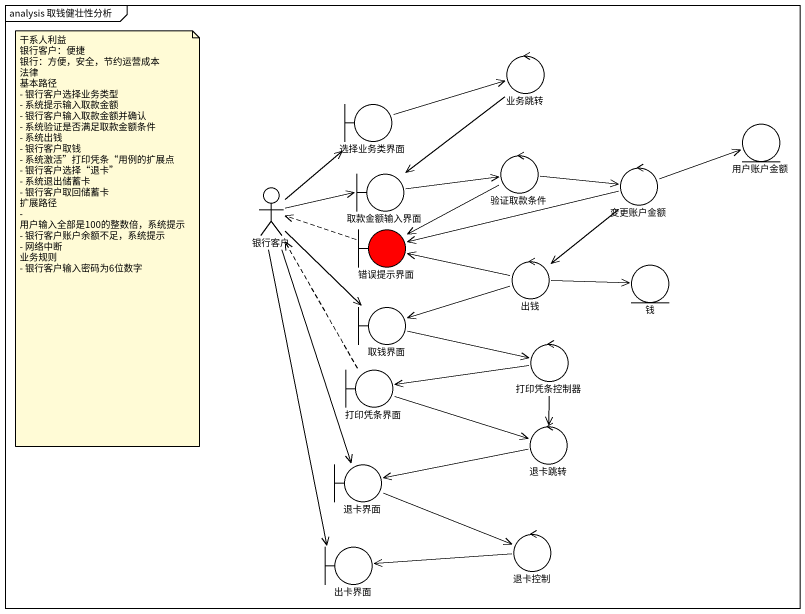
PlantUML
@startuml
mainframe analysis 取钱健壮性分析
control 业务跳转
boundary 选择业务类界面
entity 用户账户金额
control 验证取款条件
control 变更账户金额
actor 银行客户
boundary 取款金额输入界面
boundary 错误提示界面 #FF0000
control 出钱
entity 钱
boundary 取钱界面
control 打印凭条控制器
boundary 打印凭条界面
control 退卡跳转
boundary 退卡界面
boundary 出卡界面
control 退卡控制
业务跳转 --> 取款金额输入界面
选择业务类界面 -right-> 业务跳转
验证取款条件 -right-> 变更账户金额
验证取款条件 -left-> 错误提示界面
变更账户金额 -right-> 用户账户金额
变更账户金额 -left-> 错误提示界面
变更账户金额 --> 出钱
银行客户 -up-> 选择业务类界面
银行客户 -right-> 取款金额输入界面
银行客户 --> 取钱界面
银行客户 --> 退卡界面
银行客户 --> 出卡界面
取款金额输入界面 -right-> 验证取款条件
错误提示界面 .left.> 银行客户
出钱 -left-> 错误提示界面
出钱 -right-> 钱
出钱 -left-> 取钱界面
取钱界面 -right-> 打印凭条控制器
打印凭条控制器 -left-> 打印凭条界面
打印凭条控制器 --> 退卡跳转
打印凭条界面 .up.> 银行客户
打印凭条界面 -right-> 退卡跳转
退卡跳转 -left-> 退卡界面
退卡界面 -right-> 退卡控制
退卡控制 -left-> 出卡界面
note as N1
  干系人利益
  银行客户：便捷
  银行：方便，安全，节约运营成本
  法律
  基本路径
  - 银行客户选择业务类型
  - 系统提示输入取款金额
  - 银行客户输入取款金额并确认
  - 系统验证是否满足取款金额条件
  - 系统出钱
  - 银行客户取钱
  - 系统激活”打印凭条“用例的扩展点
  - 银行客户选择“退卡”
  - 系统退出储蓄卡
  - 银行客户取回储蓄卡
  扩展路径
  - 用户输入全部是100的整数倍，系统提示
  - 银行客户账户余额不足，系统提示
  - 网络中断
  业务规则
  - 银行客户输入密码为6位数字
end note
@enduml
